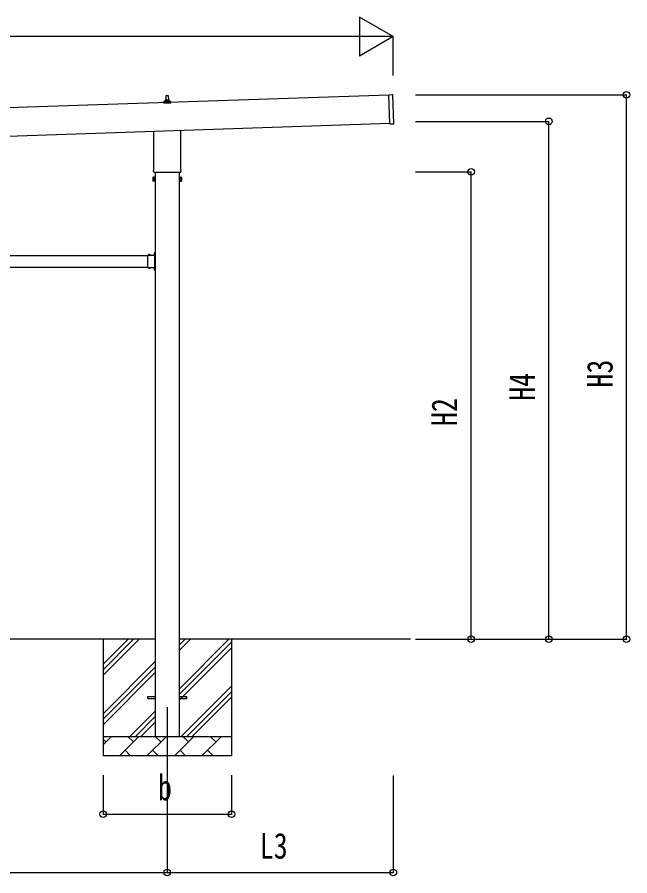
# Model space of a CAD drawing. Units: millimetres, scale not verified. Extents: x -16820 to 16820, y -11880 to 11880.
# Drawn here: x -1414 to 1738, y -3784 to 632 of the extents above; entities that cross this region are included whole.
import ezdxf
from ezdxf.enums import TextEntityAlignment as Align

# ---------------------------------------------------------------- set-up
doc = ezdxf.new("R2010")
doc.units = ezdxf.units.MM
doc.header["$LTSCALE"] = 50
for name, color, linetype in [('0-4_YKK_12', 2, 'Continuous'), ('0-5_YKK_13', 4, 'Continuous'), ('0-6_YKK_A1', 4, 'Continuous'), ('0-7_YKK_D', 6, 'Continuous')]:
    doc.layers.add(name, color=color, linetype=linetype)
doc.styles.add('ＭＳ ゴシック', font='')
doc.styles.get('ＭＳ ゴシック').set_extended_font_data('MS Gothic')

msp = doc.modelspace()

# ---------------------------------------------------------------- linework, layer by layer
at = {"layer": '0-4_YKK_12'}
msp.add_line((-642.18, -2916.64), (-642.18, -3416.64), dxfattribs=at)
at = {"layer": '0-5_YKK_13'}
for p, q in [((-648.18, 205.95), (-647.45, 229.48)), ((-646.45, 230.45), (-637.9, 230.45)), ((-636.9, 229.48), (-636.18, 205.95)), ((498.6, 233.39), (517.58, 234.02)), ((503.59, 83.47), (498.6, 233.39)), ((523.55, 85.14), (518.61, 233.05)), ((-660.43, 190.45), (-660.43, 198.16)), ((-623.93, 190.45), (-660.43, 190.45)), ((-660.04, 198.95), (-624.31, 198.95)), ((-659.66, 199.14), (-652.94, 200.77)), ((-652.56, 200.95), (-631.79, 200.95)), ((-652.18, 201.74), (-652.18, 205.95)), ((-651.18, 205.95), (-633.18, 205.95)), ((-632.18, 201.74), (-632.18, 205.95)), ((-624.69, 199.14), (-631.41, 200.77)), ((-623.93, 190.45), (-623.93, 198.16)), ((-710.48, -153.54), (-710.48, 46.03)), ((-573.88, 50.59), (-573.88, -153.54)), ((503.59, 83.47), (522.58, 84.1)), ((-712.18, -162.31), (-712.18, -156.81)), ((-574.24, -165.81), (-710.11, -165.81)), ((-572.18, -156.81), (-572.18, -162.31)), ((-716.18, -191.81), (-715.42, -190.5)), ((-716.18, -191.81), (-716.18, -208.81)), ((-716.18, -208.81), (-715.42, -210.13)), ((-709.18, -195.4), (-715.42, -195.4)), ((-709.18, -205.22), (-715.42, -205.22)), ((-709.18, -210.13), (-715.42, -210.13)), ((-706.68, -209.51), (-709.18, -209.51)), ((-577.68, -209.51), (-575.18, -209.51)), ((-575.18, -195.4), (-568.94, -195.4)), ((-575.18, -205.22), (-568.94, -205.22)), ((-575.18, -210.13), (-568.94, -210.13)), ((-568.18, -191.81), (-568.94, -190.5)), ((-568.18, -208.81), (-568.94, -210.13)), ((-568.18, -191.81), (-568.18, -208.81)), ((-742.68, -601.93), (-742.68, -591.54)), ((-742.68, -591.54), (-706.28, -591.54)), ((-742.68, -643.93), (-742.68, -603.36)), ((-739.41, -590.68), (-739.41, -590.84)), ((-738.71, -591.54), (-730.64, -591.54)), ((-735.8, -591.54), (-737.13, -588.89)), ((-733.55, -591.54), (-732.23, -588.89)), ((-729.94, -590.68), (-729.94, -590.84)), ((-710.38, -583.64), (-704.68, -583.64)), ((-706.68, -593.14), (-709.68, -593.14)), ((-706.28, -582.52), (-708.93, -581.19)), ((-706.28, -584.77), (-708.93, -586.09)), ((-707.14, -578.91), (-706.98, -578.91)), ((-707.14, -588.38), (-706.98, -588.38)), ((-706.68, -601.93), (-706.68, -595.14)), ((-706.68, -643.93), (-706.68, -603.36)), ((-706.28, -576.14), (-704.68, -576.14)), ((-706.28, -593.1), (-706.28, -576.14)), ((-706.28, -579.61), (-706.28, -587.68)), ((-704.68, -580.64), (-706.28, -580.64)), ((-706.28, -581.64), (-704.68, -581.64)), ((-706.28, -585.64), (-704.68, -585.64)), ((-704.68, -586.64), (-706.28, -586.64)), ((-742.68, -655.74), (-742.68, -645.36)), ((-742.68, -655.74), (-706.28, -655.74)), ((-739.41, -656.61), (-739.41, -656.44)), ((-738.71, -655.74), (-730.64, -655.74)), ((-735.8, -655.74), (-737.13, -658.4)), ((-733.55, -655.74), (-732.23, -658.4)), ((-729.94, -656.61), (-729.94, -656.44)), ((-709.68, -654.14), (-706.68, -654.14)), ((-706.28, -662.52), (-708.93, -661.19)), ((-707.14, -658.91), (-706.98, -658.91)), ((-706.68, -652.14), (-706.68, -645.36)), ((-706.28, -671.14), (-706.28, -654.18)), ((-706.28, -659.61), (-706.28, -667.68)), ((-706.28, -661.64), (-704.68, -661.64)), ((-706.28, -664.77), (-708.93, -666.09)), ((-707.14, -668.38), (-706.98, -668.38)), ((-706.28, -665.64), (-704.68, -665.64)), ((-706.28, -671.14), (-704.68, -671.14)), ((-742.18, -2862.14), (-704.68, -2862.14)), ((-742.18, -2871.14), (-742.18, -2862.14)), ((-579.68, -2862.14), (-542.18, -2862.14)), ((-542.18, -2871.14), (-542.18, -2862.14)), ((-742.18, -2871.14), (-704.68, -2871.14)), ((-579.68, -2871.14), (-542.18, -2871.14))]:
    msp.add_line(p, q, dxfattribs=at)
for points in [[(-709.18, -210.13), (-709.18, -190.5), (-715.42, -190.5)], [(-709.18, -209.51), (-709.18, -191.11), (-706.68, -191.11)], [(-575.18, -209.51), (-575.18, -191.11), (-577.68, -191.11)], [(-575.18, -210.13), (-575.18, -190.5), (-568.94, -190.5)], [(-706.68, -595.14), (-709.68, -595.14), (-709.68, -591.54)], [(-704.68, -591.14), (-704.68, -585.14), (-704.68, -582.14), (-704.68, -576.14)], [(-706.68, -652.14), (-709.68, -652.14), (-709.68, -655.74)], [(-704.68, -671.14), (-704.68, -665.14), (-704.68, -662.14), (-704.68, -656.14)]]:
    msp.add_lwpolyline(points, dxfattribs=at)
for points in [[(-706.68, -210.81), (-706.68, -189.81), (-704.68, -189.81), (-704.68, -210.81)], [(-577.68, -210.81), (-577.68, -189.81), (-579.68, -189.81), (-579.68, -210.81)]]:
    msp.add_lwpolyline(points, close=True, dxfattribs=at)
for centre, radius, start, end in [((-646.45, 229.45), 1, 90, 178.60509), ((-637.9, 229.45), 1, 1.39491, 90), ((517.62, 233.02), 1, 1.90915, 91.90915), ((-659.43, 198.16), 1, 103.62699, 180), ((-653.18, 201.74), 1, 283.62699, 0), ((-648.09, 205.32), 4.13, 90, 171.17633), ((-651.18, 204.95), 1, 90, 180), ((-638.84, 205.95), 4.83, 133.60282, 180), ((-645.51, 205.95), 4.83, 0, 46.39718), ((-636.26, 205.32), 4.13, 8.82367, 90), ((-633.18, 204.95), 1, 0, 90), ((-631.18, 201.74), 1, 180, 256.37301), ((-624.93, 198.16), 1, 0, 76.37301), ((522.55, 85.1), 1, 271.90915, 1.90915), ((-708.18, -156.81), 4, 125.09963, 180), ((-708.18, -162.31), 4, 180, 194.47751), ((-708.18, -162.31), 4, 194.47751, 241.04498), ((-576.18, -162.31), 4, 298.95502, 345.52249), ((-576.18, -156.81), 4, 0, 54.90037), ((-576.18, -162.31), 4, 345.52249, 0), ((-711.83, -192.95), 4.34, 145.61575, 214.38425), ((-699.94, -200.31), 16.24, 162.41205, 197.58795), ((-711.83, -207.67), 4.34, 145.61575, 214.38425), ((-584.42, -200.31), 16.24, 342.41205, 17.58795), ((-572.52, -192.95), 4.34, 325.61575, 34.38425), ((-572.52, -207.67), 4.34, 325.61575, 34.38425), ((-743.38, -602.64), 1, 314.427, 45.573), ((-738.55, -590.68), 0.862, 129.12355, 180), ((-738.71, -590.84), 0.7, 180, 270), ((-734.68, -595.44), 7, 90, 129.12355), ((-734.68, -595.44), 7, 50.87645, 90), ((-730.64, -590.84), 0.7, 270, 0), ((-730.8, -590.68), 0.862, 0, 50.87645), ((-702.38, -583.64), 7, 140.87645, 180), ((-702.38, -583.64), 7, 180, 219.12355), ((-707.14, -579.77), 0.862, 90, 140.87645), ((-707.14, -587.52), 0.862, 219.12355, 270), ((-706.98, -579.61), 0.7, 0, 90), ((-706.98, -587.68), 0.7, 270, 0), ((-705.98, -602.64), 1, 134.427, 225.573), ((-706.68, -591.14), 2, 270, 0), ((-743.38, -644.64), 1, 314.427, 45.573), ((-738.71, -656.44), 0.7, 90, 180), ((-738.55, -656.61), 0.862, 180, 230.87645), ((-734.68, -651.84), 7, 230.87645, 270), ((-734.68, -651.84), 7, 270, 309.12355), ((-730.64, -656.44), 0.7, 0, 90), ((-730.8, -656.61), 0.862, 309.12355, 0), ((-702.38, -663.64), 7, 140.87645, 180), ((-707.14, -659.77), 0.862, 90, 140.87645), ((-705.98, -644.64), 1, 134.427, 225.573), ((-706.98, -659.61), 0.7, 0, 90), ((-706.68, -656.14), 2, 0, 90), ((-702.38, -663.64), 7, 180, 219.12355), ((-707.14, -667.52), 0.862, 219.12355, 270), ((-706.98, -667.68), 0.7, 270, 0)]:
    msp.add_arc(centre, radius, start, end, dxfattribs=at)
at = {"layer": '0-6_YKK_A1'}
for p, q in [((498.66, 231.39), (-4893.4, 51.68)), ((-4888.57, -93.24), (503.49, 86.5)), ((-704.68, -165.81), (-704.68, -3066.64)), ((-579.68, -3066.64), (-579.68, -165.81)), ((-3641.68, -593.64), (-742.68, -593.64)), ((-3641.68, -653.64), (-742.68, -653.64)), ((-709.68, -653.64), (-705.18, -653.64)), ((-704.68, -2566.64), (-3679.68, -2566.64)), ((-972.18, -2566.64), (-972.18, -3166.64)), ((-972.18, -2751.69), (-787.13, -2566.64)), ((-972.18, -2723.41), (-815.41, -2566.64)), ((-972.18, -2695.13), (-843.69, -2566.64)), ((608.7, -2566.64), (-579.68, -2566.64)), ((-579.68, -2821.74), (-324.58, -2566.64)), ((-579.68, -2623.75), (-522.57, -2566.64)), ((-579.68, -2595.47), (-550.85, -2566.64)), ((-579.68, -2850.03), (-312.18, -2582.53)), ((-312.18, -2566.64), (-312.18, -3166.64)), ((-579.68, -2878.31), (-312.18, -2610.81)), ((-972.18, -2949.68), (-704.68, -2682.18)), ((-972.18, -2977.97), (-704.68, -2710.47)), ((-972.18, -3006.25), (-704.68, -2738.75)), ((-570.02, -3066.64), (-312.18, -2808.8)), ((-541.73, -3066.64), (-312.18, -2837.09)), ((-513.45, -3066.64), (-312.18, -2865.37)), ((-834.58, -3066.64), (-704.68, -2936.74)), ((-806.29, -3066.64), (-704.68, -2965.03)), ((-778.01, -3066.64), (-704.68, -2993.31)), ((-972.18, -3066.64), (-312.18, -3066.64)), ((-972.18, -3109.54), (-929.28, -3066.64)), ((-957.84, -3095.2), (-972.18, -3080.86)), ((-887.86, -3166.64), (-787.86, -3066.64)), ((-816.42, -3095.2), (-844.97, -3066.64)), ((-746.44, -3166.64), (-646.44, -3066.64)), ((-674.99, -3095.2), (-703.55, -3066.64)), ((-605.02, -3166.64), (-505.02, -3066.64)), ((-533.57, -3095.2), (-562.13, -3066.64)), ((-463.6, -3166.64), (-363.6, -3066.64)), ((-392.15, -3095.2), (-420.7, -3066.64)), ((-315.46, -3066.64), (-312.18, -3063.36)), ((-312.18, -3166.64), (-972.18, -3166.64)), ((-859.31, -3138.09), (-830.76, -3166.64)), ((-717.89, -3138.09), (-689.33, -3166.64)), ((-576.47, -3138.09), (-547.91, -3166.64)), ((-435.04, -3138.09), (-406.49, -3166.64))]:
    msp.add_line(p, q, dxfattribs=at)
msp.add_lwpolyline([(-709.68, -593.64), (-705.18, -593.64), (-705.18, -653.64)], dxfattribs=at)
at = {"layer": '0-7_YKK_D'}
for p, q in [((520.97, 532.47), (347.77, 632.47)), ((347.77, 632.47), (347.77, 432.47)), ((320.97, 532.47), (-4710.87, 532.47)), ((520.97, 532.47), (174.56, 532.47)), ((520.97, 532.47), (347.77, 432.47)), ((520.97, 332.19), (520.97, 533.47)), ((634.85, 232.47), (1721.97, 232.47)), ((1720.97, -2566.64), (1720.97, 232.47)), ((635.85, 96.69), (1321.97, 96.69)), ((1320.97, -2566.64), (1320.97, 96.69)), ((634.85, -163.31), (921.97, -163.31)), ((920.97, -2566.64), (920.97, -163.31)), ((634.85, -2566.64), (921.97, -2566.64)), ((634.85, -2566.64), (1721.97, -2566.64)), ((635.85, -2566.64), (1321.97, -2566.64)), ((-972.18, -3266.64), (-972.18, -3467.64)), ((-642.18, -3266.64), (-642.18, -3767.64)), ((-642.18, -3266.64), (-642.18, -3767.64)), ((-312.18, -3266.64), (-312.18, -3467.64)), ((520.97, -3267.64), (520.97, -3767.64)), ((-972.18, -3466.64), (-312.18, -3466.64)), ((-3742.18, -3766.64), (-642.18, -3766.64)), ((-642.18, -3766.64), (520.97, -3766.64))]:
    msp.add_line(p, q, dxfattribs=at)
for centre in [(1720.97, 232.47), (1320.97, 96.69), (920.97, -163.31), (920.97, -2566.64), (1320.97, -2566.64), (1720.97, -2566.64), (-972.18, -3466.64), (-312.18, -3466.64), (-642.18, -3766.64), (-642.18, -3766.64), (520.97, -3766.64)]:
    msp.add_circle(centre, 17, dxfattribs=at)

# ---------------------------------------------------------------- texts
at = {"layer": '0-7_YKK_D', "style": 'ＭＳ ゴシック', "width": 0.8}
for s, p in [('H3', (1688.97, -1272.69)), ('H4', (1288.97, -1340.58)), ('H2', (888.97, -1470.58))]:
    msp.add_text(s, height=132, rotation=90, dxfattribs=at).set_placement(p, align=Align.BOTTOM_LEFT)
for s, p in [('b', (-690.18, -3434.64)), ('L3', (-166.2, -3734.64))]:
    msp.add_text(s, height=132, dxfattribs=at).set_placement(p, align=Align.BOTTOM_LEFT)

doc.saveas('drawing.dxf')
